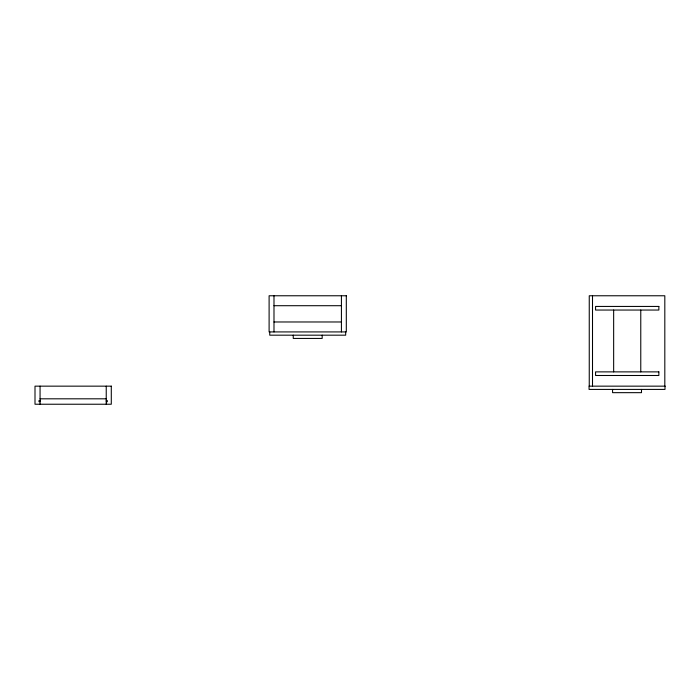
<?xml version="1.0" encoding="UTF-8"?>
<svg xmlns="http://www.w3.org/2000/svg" width="700" height="700" viewBox="0 0 700 700"><rect width="100%" height="100%" fill="white"/><g stroke="black" fill="none" stroke-linecap="round" stroke-linejoin="round"><path stroke-width="1.05" d="M273.989 305.707L341.425 305.707M273.989 321.974L341.425 321.974M40.066 398.816L106.234 398.816M40.066 400.619L38.981 400.619L38.981 401.704L40.066 401.704M106.234 400.619L107.319 400.619L107.319 401.704L106.234 401.704M664.816 386.155L664.816 295.767L589.251 295.767L589.251 386.155M641.497 389.41L641.497 392.665L612.57 392.665L612.57 389.41M640.771 310.047L640.771 371.875M613.655 310.047L613.655 371.875M592.506 295.767L592.506 386.155M345.678 331.922L345.678 335.178L269.745 335.178L269.745 331.922M341.425 295.767L341.425 331.922M322.175 335.178L322.175 338.433L293.248 338.433L293.248 335.178M273.989 295.767L273.989 331.922M106.234 386.155L106.234 404.233M40.066 386.155L40.066 404.233M346.308 295.767L269.106 295.767L269.106 331.922L346.308 331.922L346.308 295.767M658.858 306.434L595.577 306.434L595.577 310.047L658.858 310.047L658.858 306.434M658.858 371.875L595.577 371.875L595.577 375.489L658.858 375.489L658.858 371.875M111.291 386.155L35 386.155L35 404.233L111.291 404.233L111.291 386.155M665 386.155L589.067 386.155L589.067 389.41L665 389.41L665 386.155"/></g></svg>
